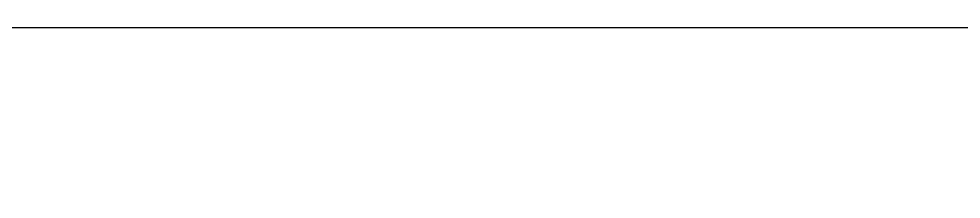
# Model space of a CAD drawing. Header units: millimetres. Extents: x -174 to 283928, y 1291 to 21053.
# Drawn here: x 9672.85 to 9697.47, y 20354.26 to 20358.98 of the extents above; entities that cross this region are included whole.
import ezdxf
from ezdxf.enums import TextEntityAlignment as Align

# ---------------------------------------------------------------- set-up
doc = ezdxf.new("R2010")
doc.units = ezdxf.units.MM
doc.layers.add('Enclosure', color=7, linetype='Continuous')
doc.styles.add('Arial', font='arial.ttf')

# ---------------------------------------------------------------- blocks, each defined once
blk = doc.blocks.new('*U204')
at = {"ltscale": 2}
blk.add_lwpolyline([(0, 20), (0, -20), (839.99999645911, -20.00000000765696), (839.99999645911, 19.99999999234304), (0, 19.9999999996071)], dxfattribs=at)
blk = doc.blocks.new('ZIOMB16V3_ENCLOSURE')
at = {"layer": 'Enclosure'}
blk.add_line((140.9676025996122, 19.9670983456476), (0.967602599612178, 19.9670983456476), dxfattribs=at)
blk = doc.blocks.new('ZIOMB16V3_ATT_DEF')
blk.add_wipeout([(0, 45), (140, 45), (140, -45), (0, -45)])
at = {"layer": 'Enclosure'}
blk.add_blockref('ZIOMB16V3_ENCLOSURE', (-0.967602599612178, 2.603530853353788), dxfattribs=at)
at = {"color": 3, "style": 'Arial', "flags": 2}
blk.add_attdef('REFERENCE', text='', height=2.5, dxfattribs=at).set_placement((34.24719890203415, 28.94404266689094), align=Align.CENTER)
at = {"color": 3, "style": 'Arial'}
blk.add_attdef('PHYSICAL_ADD.', text='', height=2.5, dxfattribs=at).set_placement((108.2450141619074, 28.95918338258548), align=Align.CENTER)

msp = doc.modelspace()

# ---------------------------------------------------------------- block references
at = {"color": 1}
msp.add_blockref('*U204', (9321.852798085147, 20336.17217098424), dxfattribs=at)

# ---------------------------------------------------------------- next in the draw order: block references
msp.add_blockref('ZIOMB16V3_ATT_DEF', (9615.08683847154, 20336.17217098424))

doc.saveas('drawing.dxf')
